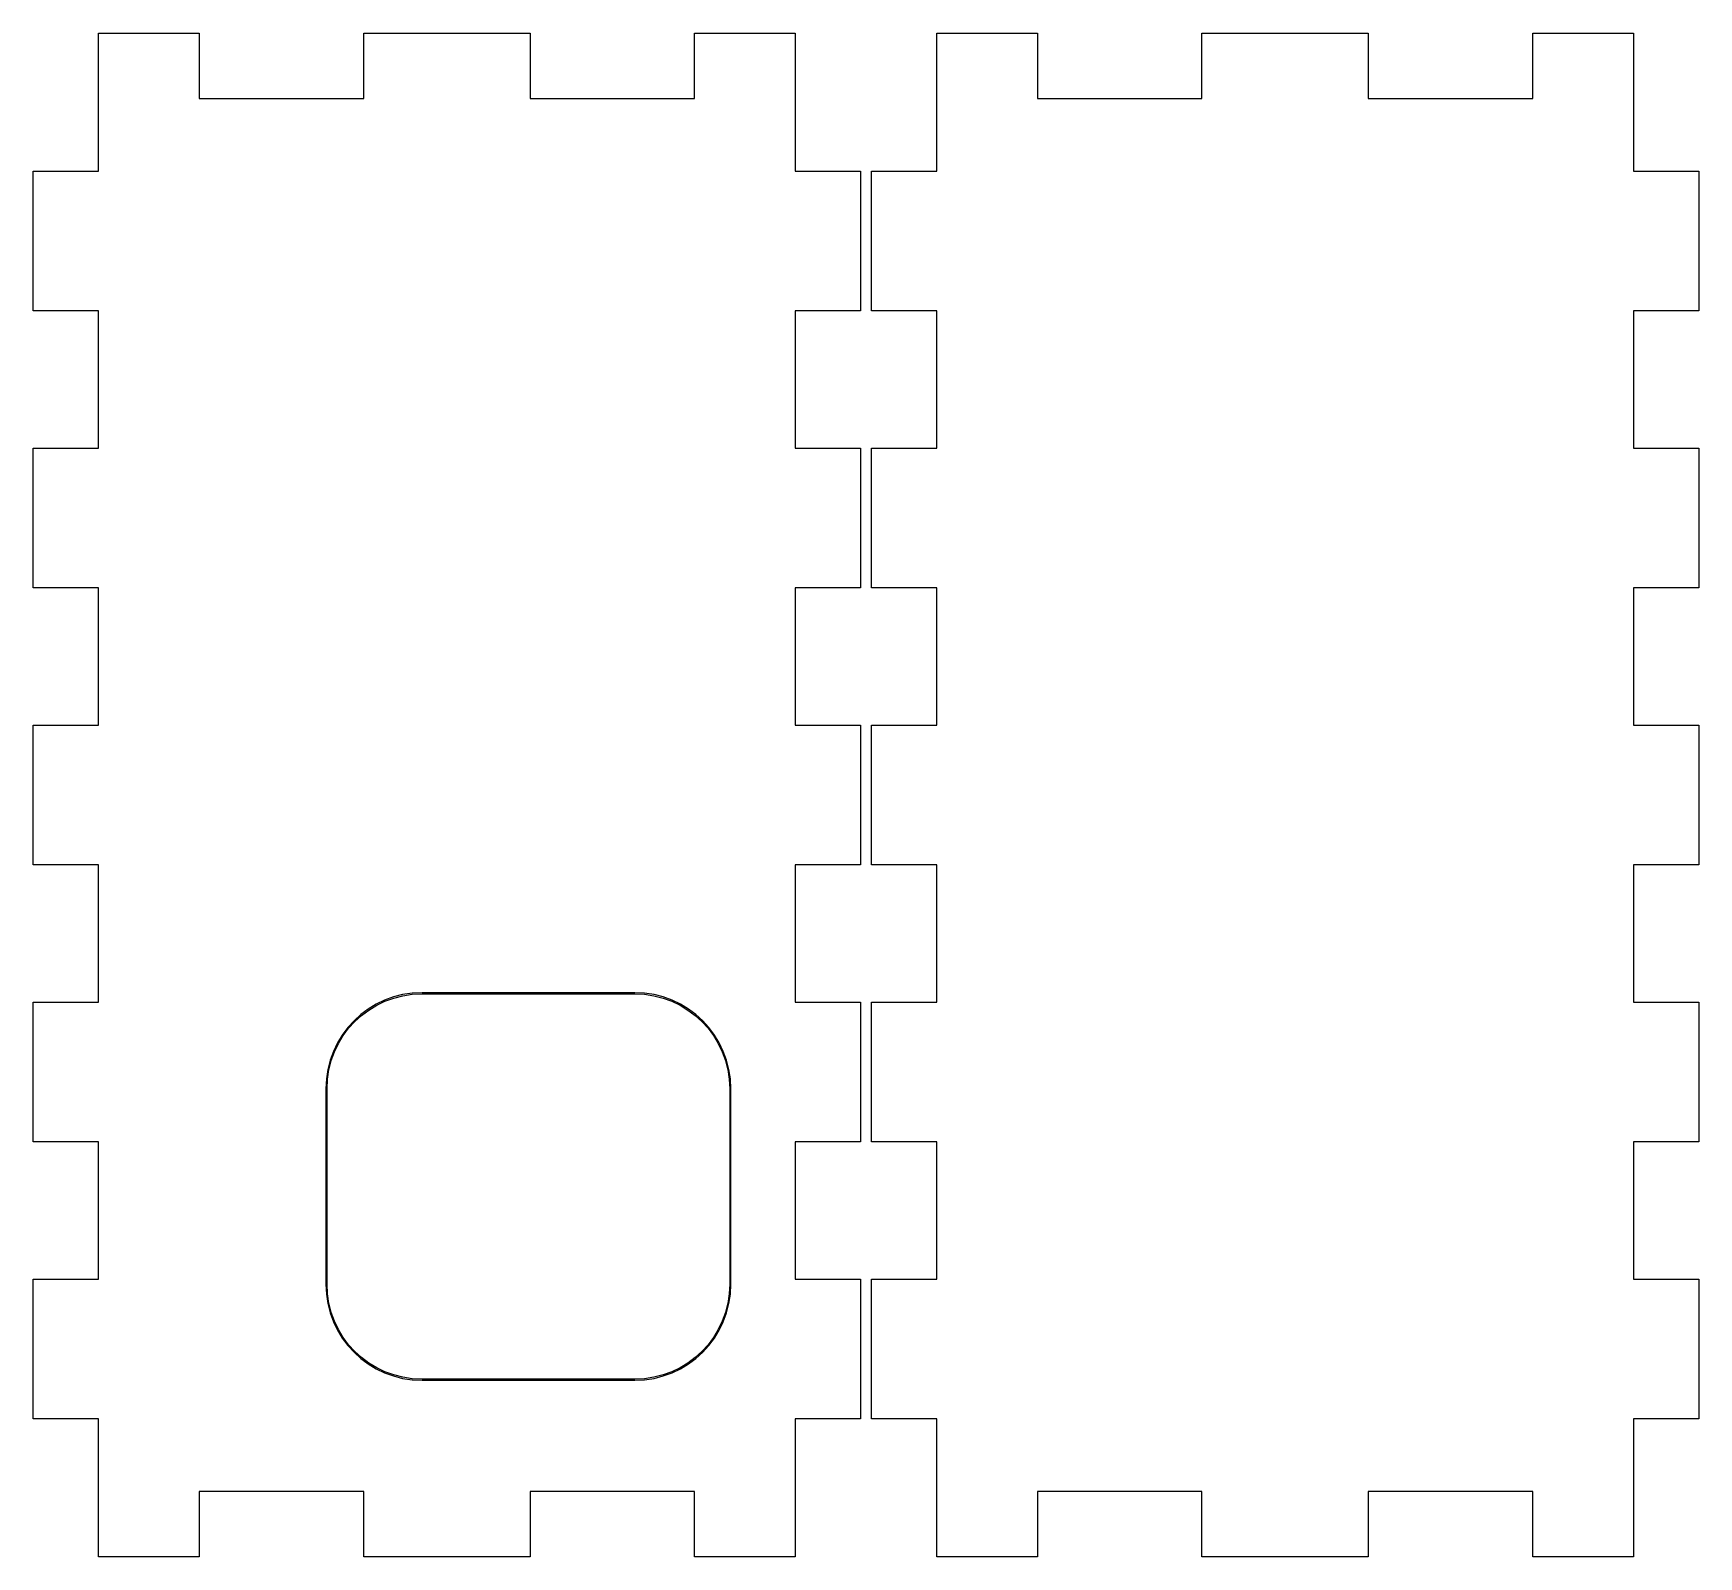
# Model space of a CAD drawing. Extents: x 30 to 465, y 50 to 270.
# Drawn here: x 312.4 to 465.4, y 130.2 to 270.2 of the extents above; entities that cross this region are included whole.
import ezdxf

# ---------------------------------------------------------------- set-up
doc = ezdxf.new("R2010")
doc.units = 0
doc.layers.add('cut', color=7, linetype='CONTINUOUS')

msp = doc.modelspace()

# ---------------------------------------------------------------- linework, layer by layer
at = {"layer": 'cut', "color": 5}
for p, q in [((318.370458, 270.219534), (327.615465, 270.219534)), ((318.370458, 257.53726), (318.370458, 270.219534)), ((327.615465, 270.219534), (327.615465, 264.219535)), ((342.725474, 264.219535), (342.725474, 270.219534)), ((342.725474, 270.219534), (358.015484, 270.219534)), ((358.015484, 270.219534), (358.015484, 264.219535)), ((373.125464, 264.219535), (373.125464, 270.219534)), ((373.125464, 270.219534), (382.370471, 270.219534)), ((382.370471, 270.219534), (382.370471, 257.53726)), ((395.370473, 270.219534), (404.615481, 270.219534)), ((395.370473, 257.53726), (395.370473, 270.219534)), ((404.615481, 270.219534), (404.615481, 264.219535)), ((419.725461, 264.219535), (419.725461, 270.219534)), ((419.725461, 270.219534), (435.015471, 270.219534)), ((435.015471, 270.219534), (435.015471, 264.219535)), ((450.125479, 264.219535), (450.125479, 270.219534)), ((450.125479, 270.219534), (459.370458, 270.219534)), ((459.370458, 270.219534), (459.370458, 257.53726)), ((327.615465, 264.219535), (342.725474, 264.219535)), ((358.015484, 264.219535), (373.125464, 264.219535)), ((404.615481, 264.219535), (419.725461, 264.219535)), ((435.015471, 264.219535), (450.125479, 264.219535)), ((312.37047, 244.719989), (312.37047, 257.53726)), ((312.37047, 257.53726), (318.370458, 257.53726)), ((382.370471, 257.53726), (388.370459, 257.53726)), ((388.370459, 257.53726), (388.370459, 244.719989)), ((389.370485, 244.719989), (389.370485, 257.53726)), ((389.370485, 257.53726), (395.370473, 257.53726)), ((459.370458, 257.53726), (465.370474, 257.53726)), ((465.370474, 257.53726), (465.370474, 244.719989)), ((318.370458, 244.719989), (312.37047, 244.719989)), ((318.370458, 232.082715), (318.370458, 244.719989)), ((388.370459, 244.719989), (382.370471, 244.719989)), ((382.370471, 244.719989), (382.370471, 232.082715)), ((395.370473, 244.719989), (389.370485, 244.719989)), ((395.370473, 232.082715), (395.370473, 244.719989)), ((465.370474, 244.719989), (459.370458, 244.719989)), ((459.370458, 244.719989), (459.370458, 232.082715)), ((312.37047, 219.265444), (312.37047, 232.082715)), ((312.37047, 232.082715), (318.370458, 232.082715)), ((382.370471, 232.082715), (388.370459, 232.082715)), ((388.370459, 232.082715), (388.370459, 219.265444)), ((389.370485, 219.265444), (389.370485, 232.082715)), ((389.370485, 232.082715), (395.370473, 232.082715)), ((459.370458, 232.082715), (465.370474, 232.082715)), ((465.370474, 232.082715), (465.370474, 219.265444)), ((318.370458, 219.265444), (312.37047, 219.265444)), ((318.370458, 206.628182), (318.370458, 219.265444)), ((388.370459, 219.265444), (382.370471, 219.265444)), ((382.370471, 219.265444), (382.370471, 206.628182)), ((395.370473, 219.265444), (389.370485, 219.265444)), ((395.370473, 206.628182), (395.370473, 219.265444)), ((465.370474, 219.265444), (459.370458, 219.265444)), ((459.370458, 219.265444), (459.370458, 206.628182)), ((312.37047, 193.81089), (312.37047, 206.628182)), ((312.37047, 206.628182), (318.370458, 206.628182)), ((382.370471, 206.628182), (388.370459, 206.628182)), ((388.370459, 206.628182), (388.370459, 193.81089)), ((389.370485, 193.81089), (389.370485, 206.628182)), ((389.370485, 206.628182), (395.370473, 206.628182)), ((459.370458, 206.628182), (465.370474, 206.628182)), ((465.370474, 206.628182), (465.370474, 193.81089)), ((318.370458, 193.81089), (312.37047, 193.81089)), ((318.370458, 181.173628), (318.370458, 193.81089)), ((388.370459, 193.81089), (382.370471, 193.81089)), ((382.370471, 193.81089), (382.370471, 181.173628)), ((395.370473, 193.81089), (389.370485, 193.81089)), ((395.370473, 181.173628), (395.370473, 193.81089)), ((465.370474, 193.81089), (459.370458, 193.81089)), ((459.370458, 193.81089), (459.370458, 181.173628)), ((312.37047, 168.356365), (312.37047, 181.173628)), ((312.37047, 181.173628), (318.370458, 181.173628)), ((367.619026, 182.053569), (348.083971, 182.053569)), ((348.083971, 182.053569), (348.083971, 182.053569)), ((348.083971, 181.947735), (367.619026, 181.947735)), ((348.083971, 181.947735), (348.083971, 181.947735)), ((382.370471, 181.173628), (388.370459, 181.173628)), ((388.370459, 181.173628), (388.370459, 168.356365)), ((389.370485, 168.356365), (389.370485, 181.173628)), ((389.370485, 181.173628), (395.370473, 181.173628)), ((459.370458, 181.173628), (465.370474, 181.173628)), ((465.370474, 181.173628), (465.370474, 168.356365)), ((339.255693, 173.216485), (339.255693, 155.260096)), ((339.352692, 155.260096), (339.352692, 173.216485)), ((376.350276, 173.216485), (376.350276, 155.260096)), ((376.456109, 155.260096), (376.456109, 173.216485)), ((318.370458, 168.356365), (312.37047, 168.356365)), ((318.370458, 155.719074), (318.370458, 168.356365)), ((388.370459, 168.356365), (382.370471, 168.356365)), ((382.370471, 168.356365), (382.370471, 155.719074)), ((395.370473, 168.356365), (389.370485, 168.356365)), ((395.370473, 155.719074), (395.370473, 168.356365)), ((465.370474, 168.356365), (459.370458, 168.356365)), ((459.370458, 168.356365), (459.370458, 155.719074)), ((312.37047, 142.901811), (312.37047, 155.719074)), ((312.37047, 155.719074), (318.370458, 155.719074)), ((382.370471, 155.719074), (388.370459, 155.719074)), ((388.370459, 155.719074), (388.370459, 142.901811)), ((389.370485, 142.901811), (389.370485, 155.719074)), ((389.370485, 155.719074), (395.370473, 155.719074)), ((459.370458, 155.719074), (465.370474, 155.719074)), ((465.370474, 155.719074), (465.370474, 142.901811)), ((367.619026, 146.528846), (348.083971, 146.528846)), ((348.083971, 146.431818), (367.619026, 146.431818)), ((318.370458, 142.901811), (312.37047, 142.901811)), ((318.370458, 130.219535), (318.370458, 142.901811)), ((388.370459, 142.901811), (382.370471, 142.901811)), ((382.370471, 142.901811), (382.370471, 130.219535)), ((395.370473, 142.901811), (389.370485, 142.901811)), ((395.370473, 130.219535), (395.370473, 142.901811)), ((465.370474, 142.901811), (459.370458, 142.901811)), ((459.370458, 142.901811), (459.370458, 130.219535)), ((342.725474, 136.219523), (327.615465, 136.219523)), ((327.615465, 136.219523), (327.615465, 130.219535)), ((342.725474, 130.219535), (342.725474, 136.219523)), ((373.125464, 136.219523), (358.015484, 136.219523)), ((358.015484, 136.219523), (358.015484, 130.219535)), ((373.125464, 130.219535), (373.125464, 136.219523)), ((419.725461, 136.219523), (404.615481, 136.219523)), ((404.615481, 136.219523), (404.615481, 130.219535)), ((419.725461, 130.219535), (419.725461, 136.219523)), ((450.125479, 136.219523), (435.015471, 136.219523)), ((435.015471, 136.219523), (435.015471, 130.219535)), ((450.125479, 130.219535), (450.125479, 136.219523)), ((327.615465, 130.219535), (318.370458, 130.219535)), ((358.015484, 130.219535), (342.725474, 130.219535)), ((382.370471, 130.219535), (373.125464, 130.219535)), ((404.615481, 130.219535), (395.370473, 130.219535)), ((435.015471, 130.219535), (419.725461, 130.219535)), ((459.370458, 130.219535), (450.125479, 130.219535))]:
    msp.add_line(p, q, dxfattribs=at)
for points in [[(348.083971, 182.053569), (343.192918, 182.053569), (339.255693, 178.107509), (339.255693, 173.216485)], [(339.352692, 173.216485), (339.352692, 178.054452), (343.246004, 181.947735), (348.083971, 181.947735)], [(376.456109, 173.216485), (376.456109, 178.107509), (372.51005, 182.053569), (367.619026, 182.053569)], [(367.619026, 181.947735), (372.456992, 181.947735), (376.350276, 178.054452), (376.350276, 173.216485)], [(339.255693, 155.260096), (339.255693, 150.369044), (343.192918, 146.431818), (348.083971, 146.431818)], [(348.083971, 146.528846), (343.246004, 146.528846), (339.352692, 150.42213), (339.352692, 155.260096)], [(367.619026, 146.431818), (372.51005, 146.431818), (376.456109, 150.369044), (376.456109, 155.260096)], [(376.350276, 155.260096), (376.350276, 150.42213), (372.456992, 146.528846), (367.619026, 146.528846)]]:
    msp.add_open_spline(points, degree=3, dxfattribs=at)

doc.saveas('drawing.dxf')
